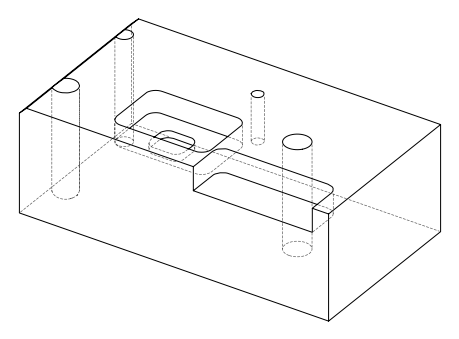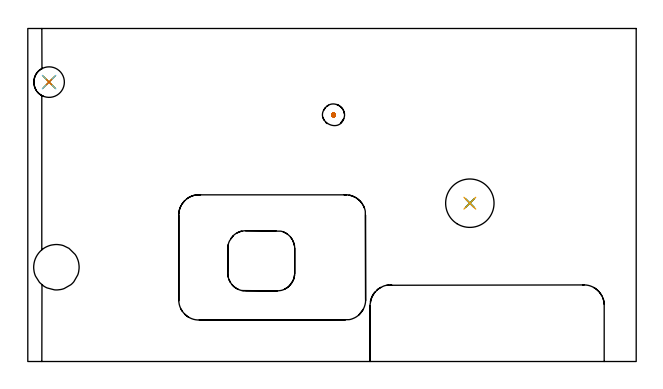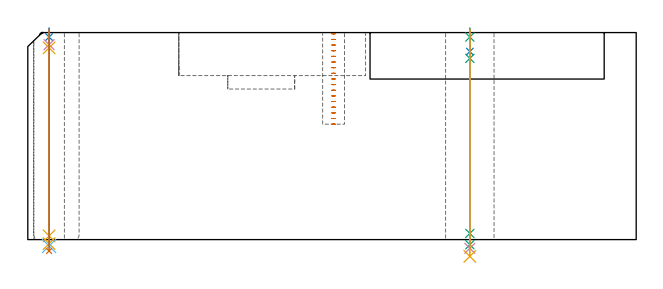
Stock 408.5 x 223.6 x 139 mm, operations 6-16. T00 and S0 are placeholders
(PLAN: 16 operations, 12 tool changes, 44.6 min)
(1 AREA_MILL | FG_CHAMFER_SURFACE | UGT0205_001 | 7.16 min | 9879 mm3)
(2 MILL_RECTANGULAR_POCKET | POCKET_RECTANGULAR_STRAIGHT | UGT0201_094 | Follow Part, ap 5, ae 75% | 8.93 min | 300004 mm3)
(3 MILL_RECTANGULAR_POCKET_1 | POCKET_RECTANGULAR_STRAIGHT_1 | UGT0201_094 | Follow Part, ap 5, ae 75% | 0.77 min | 15224 mm3)
(4 MILL_SLOT | SLOT_PARTIAL_RECTANGULAR | UGT0201_094 | Follow Part, ap 5, ae 75% | 16.83 min | 249659 mm3)
(5 MILL_THROUGH_HOLE_FROM_SOLID_MATERIAL | STEP1HOLE_1 | NXT0201_007 | Circular | 6.24 min | 100979 mm3)
(6 MILL_BLIND_HOLE_FROM_SOLID_MATERIAL | STEP1POCKET | NXT0201_011 | Spiral | 0.85 min | 10301 mm3)
(7 SPOT_DRILL | STEP1HOLE | NXT0321_9005460120000 | 0.05 min | 169 mm3)
(8 SPOT_DRILL_1 | STEP1HOLE_2 | NXT0321_9005460120000 | 0.05 min | 176 mm3)
(9 DRILL_BLIND_HOLE_INTO_CENTER | STEP1HOLE | UGT0301_178 | 0.04 min | 109 mm3)
(10 GUN_DRILL_THROUGH_HOLE | STEP1HOLE | UGT0307_001 | 0.62 min | 2564 mm3)
(11 SPADE_DRILL_TO_ENLARGE_THROUGH_HOLE | STEP1HOLE | UGT0306_003 | 0.58 min | 14142 mm3)
(12 DRILL_TO_ENLARGE_THROUGH_HOLE | STEP1HOLE | UGT0301_050 | 0.6 min | 28696 mm3)
(13 DRILL_BLIND_HOLE_INTO_CENTER_1 | STEP1HOLE_2 | NXT0301_056 | 0.06 min | 549 mm3)
(14 GUN_DRILL_THROUGH_HOLE_1 | STEP1HOLE_2 | UGT0307_005 | 0.64 min | 6810 mm3)
(15 SPADE_DRILL_TO_ENLARGE_THROUGH_HOLE_1 | STEP1HOLE_2 | UGT0306_010 | 0.59 min | 33863 mm3)
(16 DRILL_TO_ENLARGE_THROUGH_HOLE_1 | STEP1HOLE_2 | UGT0301_001 | 0.61 min | 73829 mm3)
(TOOL UGT0205_001 | Chamfer Mill 20 x 3 x 45 deg. | D20 FL50 Z2)
(TOOL UGT0201_094 | End mill 20 mm | D20 FL38 Z4)
(TOOL NXT0201_007 | ENDMILL 25mm [R216.25-25050GCK54P 1620] | D25 R3 FL54 Z5)
(TOOL NXT0201_011 | ENDMILL 12mm [2P460-1200-NA 1630] | D12 FL38 Z6)
(TOOL NXT0321_9005460120000 | NC Spot Drill, 142deg, 12mm, Carbide, Uncoated | D12 PA142 FL30 Z2)
(TOOL UGT0301_178 | Twist Drill 5.4 mm | D5.4 PA118 FL55 Z2)
(TOOL UGT0307_001 | Gun Drill 5 mm | D5 PA130 FL24 Z1)
(TOOL UGT0306_003 | Spade Drill 12.5mm | D12.5 PA132 FL10 Z2)
(TOOL UGT0301_050 | Twist Drill 20.5 mm | D20.5 PA118 FL145 Z2)
(TOOL NXT0301_056 | Carbide Drill 8.5mm [860.1-0850-026A1-MM 2214] | D8.5 PA140 FL47 Z2)
(TOOL UGT0307_005 | Gun Drill 8.3 mm | D8.3 PA130 FL24 Z1)
(TOOL UGT0306_010 | Spade Drill 19.5mm | D19.5 PA132 FL10 Z2)
(TOOL UGT0301_001 | Twist Drill 32.5 mm | D32.5 PA118 FL185 Z2)
(OP 6 MILL_BLIND_HOLE_FROM_SOLID_MATERIAL)
G17 G21 G94 G90
T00 M6
G54
G17 G0 G90 X205.3 Y165.6 S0 M3
G43 Z149. H1
Z138.206
G94 G3 X205.95 Y166.25 R0.65 F250.
X205.3 Y166.9 R0.65
X204. Y165.6 R1.3
X205.3 Y166.9 R-1.3
X204.65 Y166.25 R0.65
X205.3 Y165.6 R0.65
G0 Z134.412
G3 X205.95 Y166.25 R0.65
X205.3 Y166.9 R0.65
X204. Y165.6 R1.3
X205.3 Y166.9 R-1.3
X204.65 Y166.25 R0.65
X205.3 Y165.6 R0.65
G0 Z130.618
G3 X205.95 Y166.25 R0.65
X205.3 Y166.9 R0.65
X204. Y165.6 R1.3
X205.3 Y166.9 R-1.3
X204.65 Y166.25 R0.65
X205.3 Y165.6 R0.65
G0 Z126.824
G3 X205.95 Y166.25 R0.65
X205.3 Y166.9 R0.65
X204. Y165.6 R1.3
X205.3 Y166.9 R-1.3
X204.65 Y166.25 R0.65
X205.3 Y165.6 R0.65
G0 Z123.029
G3 X205.95 Y166.25 R0.65
X205.3 Y166.9 R0.65
X204. Y165.6 R1.3
X205.3 Y166.9 R-1.3
X204.65 Y166.25 R0.65
X205.3 Y165.6 R0.65
G0 Z119.235
G3 X205.95 Y166.25 R0.65
X205.3 Y166.9 R0.65
X204. Y165.6 R1.3
X205.3 Y166.9 R-1.3
X204.65 Y166.25 R0.65
X205.3 Y165.6 R0.65
G0 Z115.441
G3 X205.95 Y166.25 R0.65
X205.3 Y166.9 R0.65
X204. Y165.6 R1.3
X205.3 Y166.9 R-1.3
X204.65 Y166.25 R0.65
X205.3 Y165.6 R0.65
G0 Z111.647
G3 X205.95 Y166.25 R0.65
X205.3 Y166.9 R0.65
X204. Y165.6 R1.3
X205.3 Y166.9 R-1.3
X204.65 Y166.25 R0.65
X205.3 Y165.6 R0.65
G0 Z107.853
G3 X205.95 Y166.25 R0.65
X205.3 Y166.9 R0.65
X204. Y165.6 R1.3
X205.3 Y166.9 R-1.3
X204.65 Y166.25 R0.65
X205.3 Y165.6 R0.65
G0 Z104.059
G3 X205.95 Y166.25 R0.65
X205.3 Y166.9 R0.65
X204. Y165.6 R1.3
X205.3 Y166.9 R-1.3
X204.65 Y166.25 R0.65
X205.3 Y165.6 R0.65
G0 Z100.265
G3 X205.95 Y166.25 R0.65
X205.3 Y166.9 R0.65
X204. Y165.6 R1.3
X205.3 Y166.9 R-1.3
X204.65 Y166.25 R0.65
X205.3 Y165.6 R0.65
G0 Z96.471
G3 X205.95 Y166.25 R0.65
X205.3 Y166.9 R0.65
X204. Y165.6 R1.3
X205.3 Y166.9 R-1.3
X204.65 Y166.25 R0.65
X205.3 Y165.6 R0.65
G0 Z92.676
G3 X205.95 Y166.25 R0.65
X205.3 Y166.9 R0.65
X204. Y165.6 R1.3
X205.3 Y166.9 R-1.3
X204.65 Y166.25 R0.65
X205.3 Y165.6 R0.65
G0 Z88.882
G3 X205.95 Y166.25 R0.65
X205.3 Y166.9 R0.65
X204. Y165.6 R1.3
X205.3 Y166.9 R-1.3
X204.65 Y166.25 R0.65
X205.3 Y165.6 R0.65
G0 Z85.088
G3 X205.95 Y166.25 R0.65
X205.3 Y166.9 R0.65
X204. Y165.6 R1.3
X205.3 Y166.9 R-1.3
X204.65 Y166.25 R0.65
X205.3 Y165.6 R0.65
G0 Z81.294
G3 X205.95 Y166.25 R0.65
X205.3 Y166.9 R0.65
X204. Y165.6 R1.3
X205.3 Y166.9 R-1.3
X204.65 Y166.25 R0.65
X205.3 Y165.6 R0.65
G0 Z77.5
G3 X205.95 Y166.25 R0.65
X205.3 Y166.9 R0.65
X204. Y165.6 R1.3
X205.3 Y166.9 R-1.3
X204.65 Y166.25 R0.65
X205.3 Y165.6 R0.65
G0 Z149.
M5
M2
(OP 7 SPOT_DRILL)
G17 G21 G94 G90
T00 M6
G54
G17 G0 G90 X14.3 Y187.6 S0 M3
G43 Z149. H0
G94 G81 G98 Z136. F250. R142.
G80
M5
M2
(OP 8 SPOT_DRILL_1)
G17 G21 G94 G90
T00 M6
G54
G17 G0 G90 X296.8 Y106.3 S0 M3
G43 Z149. H0
G94 G81 G98 Z136. F250. R142.
G80
M5
M2
(OP 9 DRILL_BLIND_HOLE_INTO_CENTER)
G17 G21 G94 G90
T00 M6
G54
G17 G0 G90 X14.3 Y187.6 S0 M3
G43 Z149. H0
G94 G81 G98 Z130.9 F250. R141.
G80
M5
M2
(OP 10 GUN_DRILL_THROUGH_HOLE)
G17 G21 G94 G90
T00 M6
G54
G17 G0 G90 X14.3 Y187.6 M8
G43 Z149. H0
Z137.322
S716 M3
G94 G1 Z128.736 F125. M26
G4 X.084
Z2.5 F250.
G4 X.084
Z-2.666 F125.
G4 X.084
M5
M9
G0 Z137.322
Z149.
M2
(OP 11 SPADE_DRILL_TO_ENLARGE_THROUGH_HOLE)
G17 G21 G94 G90
T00 M6
G54
G17 G0 G90 X14.3 Y187.6 S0 M3
G43 Z149. H0
G94 G73 G98 Z-4.283 F250. Q11.94 R141.
G80
M5
M2
(OP 12 DRILL_TO_ENLARGE_THROUGH_HOLE)
G17 G21 G94 G90
T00 M6
G54
G17 G0 G90 X14.3 Y187.6 S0 M3
G43 Z149. H0
G94 G73 G98 Z-7.659 F250. Q18.332 R141.
G80
M5
M2
(OP 13 DRILL_BLIND_HOLE_INTO_CENTER_1)
G17 G21 G94 G90
T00 M6
G54
G17 G0 G90 X296.8 Y106.3 S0 M3
G43 Z149. H1
G94 G81 G98 Z126.25 F250. R141.
G80
M5
M2
(OP 14 GUN_DRILL_THROUGH_HOLE_1)
G17 G21 G94 G90
T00 M6
G54
G17 G0 G90 X296.8 Y106.3 M8
G43 Z149. H0
Z135.56
S716 M3
G94 G1 Z121.675 F125. M26
G4 X.084
Z4.15 F250.
G4 X.084
Z-3.435 F125.
G4 X.084
M5
M9
G0 Z135.56
Z149.
M2
(OP 15 SPADE_DRILL_TO_ENLARGE_THROUGH_HOLE_1)
G17 G21 G94 G90
T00 M6
G54
G17 G0 G90 X296.8 Y106.3 S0 M3
G43 Z149. H0
G94 G73 G98 Z-5.841 F250. Q18.105 R141.
G80
M5
M2
(OP 16 DRILL_TO_ENLARGE_THROUGH_HOLE_1)
G17 G21 G94 G90
T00 M6
G54
G17 G0 G90 X296.8 Y106.3 S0 M3
G43 Z149. H0
G94 G73 G98 Z-11.264 F250. Q30.053 R141.
G80
M5
M2
